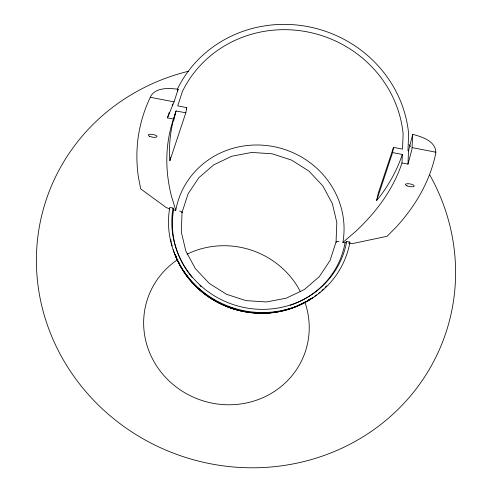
<?xml version="1.0" encoding="UTF-8"?>
<svg xmlns="http://www.w3.org/2000/svg" width="492" height="492" viewBox="0 0 492 492"><rect width="100%" height="100%" fill="white"/><g stroke="black" fill="none" stroke-linecap="round" stroke-linejoin="round"><path stroke-width="0.74" d="M173.049 208.073A88.486 84.157 18.4 0 0 245.096 307.697A88.486 84.157 18.4 0 0 346.682 241.455L349.947 242.082A91.813 87.318 18.4 0 1 244.542 310.815A91.813 87.318 18.4 0 1 169.789 207.446L173.049 208.073L173.614 209.912L175.785 210.33A85.147 80.977 18.4 0 1 273.54 146.591A85.147 80.977 18.4 0 1 342.863 242.451L355.685 231.406A1372.975 420.248 10.1 0 0 401.995 162.981L402.327 154.445L392.591 152.575L376.669 200.441L379.793 196.671A1372.975 420.248 10.1 0 0 402.327 154.445M401.995 162.981L407.979 164.137L408.501 150.878L412.72 134.384C422.031 136.721 436.502 141.444 435.783 153.233A1434.961 439.221 10.1 0 1 396.558 226.72L387.087 236.295L353.582 243.343L349.006 243.515M407.979 164.137L411.952 149.353L412.72 134.384M185.822 112.822L176.087 110.952A1372.975 420.248 10.1 0 0 169.512 156.247L169.9 160.687L185.822 112.822L186.745 107.625L177.729 105.891L182.384 91.543A116.469 110.768 18.4 0 1 307.168 31.857A116.469 110.768 18.4 0 1 403.132 133.984L402.542 149.113L393.52 147.379L378.151 193.565L376.669 200.441M392.591 152.575L393.52 147.379M169.9 160.687L170.638 157.249M175.785 210.33L171.413 195.982A1372.975 420.248 10.1 0 1 173.461 119.046L167.471 117.895L169.285 112.311M172.108 105.393L172.563 103.984M167.471 117.895L174.07 101.862L178.153 89.286C168.516 87.914 153.891 87.195 149.832 98.259A1434.961 439.221 10.1 0 0 138.387 177.089L140.73 188.934L165.804 207.243L169.715 209.051M173.461 119.046L176.087 110.952M186.265 109.07L186.745 107.625M177.298 90.885L178.153 89.286M290.28 305.298A87.361 83.087 18.4 0 0 345.04 242.87L346.682 241.455M348.816 243.06L349.947 242.082M150.343 97.305L174.07 101.862M412.204 147.643L435.93 152.206M342.863 242.451L345.04 242.87M408.501 150.878L407.96 150.737L408.631 133.646A122.01 116.038 18.4 0 0 308.097 26.66A122.01 116.038 18.4 0 0 177.366 89.187M304.837 301.959A83.191 79.12 18.4 0 1 260.717 398.606A83.191 79.12 18.4 0 1 154.857 363.133A83.191 79.12 18.4 0 1 177.919 259.432M187.083 254.173A83.191 79.12 18.4 0 1 300.36 291.584M429.842 175.09A210.607 200.299 18.4 0 1 332.74 452.173A210.607 200.299 18.4 0 1 49.268 330.212A210.607 200.299 18.4 0 1 188.498 71.248M409.08 144.722A210.607 200.299 18.4 0 1 410.525 146.505M179.611 211.068A2.774 0.849 10.1 0 1 181.899 212.593M326.645 285.766A90.153 85.737 18.4 0 1 325.083 287.396M323.465 288.988A90.153 85.737 18.4 0 1 321.799 290.544M320.089 292.057A90.153 85.737 18.4 0 1 318.336 293.527M316.547 294.948A90.153 85.737 18.4 0 1 314.72 296.319M312.863 297.635A90.153 85.737 18.4 0 1 173.215 249.641M172.157 245.975A90.153 85.737 18.4 0 1 171.603 243.755M171.265 242.267A90.153 85.737 18.4 0 1 170.675 239.284M336.282 242.482A2.774 0.849 10.1 0 1 339.043 241.713M312.709 297.635A89.968 85.565 18.4 0 1 174.555 253.318M235.281 309.038A89.126 84.765 18.4 0 1 227.415 306.338M200.552 290.083A89.126 84.765 18.4 0 1 199.401 289.068M310.452 298.736A89.452 85.079 18.4 0 1 307.906 300.329M304.616 302.217A89.452 85.079 18.4 0 1 297.746 305.581M289.204 308.791A89.452 85.079 18.4 0 1 287.795 309.222M286.375 309.64A89.452 85.079 18.4 0 1 282.771 310.575M279.112 311.362A89.452 85.079 18.4 0 1 277.636 311.639M276.153 311.885A89.452 85.079 18.4 0 1 272.439 312.408M267.242 312.869A89.452 85.079 18.4 0 1 264.265 313.004M260.508 313.035A89.452 85.079 18.4 0 1 256.738 312.912M252.962 312.635A89.452 85.079 18.4 0 1 249.204 312.205M245.49 311.633A89.452 85.079 18.4 0 1 222.489 304.45M221.812 304.136A89.452 85.079 18.4 0 1 216.455 301.405M215.139 300.667A89.452 85.079 18.4 0 1 209.346 297.076M208.104 296.221A89.452 85.079 18.4 0 1 197.655 287.746M194.973 285.12A89.452 85.079 18.4 0 1 192.403 282.383M189.955 279.554A89.452 85.079 18.4 0 1 186.333 274.874M185.017 273.005A89.452 85.079 18.4 0 1 184.168 271.744M179.162 263.14A89.452 85.079 18.4 0 1 178.485 261.769M176.597 257.617A89.452 85.079 18.4 0 1 175.478 254.825M200.988 286.608A87.361 83.087 18.4 0 1 199.875 285.594M192.071 277.359A87.361 83.087 18.4 0 1 188.842 273.238M188.405 272.636A87.361 83.087 18.4 0 1 173.614 209.912M310.655 298.835A89.735 85.344 18.4 0 1 293.638 307.432M292.205 307.961A89.735 85.344 18.4 0 1 262.064 313.189M260.557 313.183A89.735 85.344 18.4 0 1 254.493 312.912M252.224 312.709A89.735 85.344 18.4 0 1 246.972 312.02M245.483 311.774A89.735 85.344 18.4 0 1 196.413 286.774M194.814 285.175A89.735 85.344 18.4 0 1 175.257 254.794M173.756 120.675A1372.975 420.248 10.1 0 1 174.236 118.437M174.58 116.948A1372.975 420.248 10.1 0 1 175.521 113.24M182.058 212.403L181.296 231.941L185.81 250.982L195.342 268.589L209.223 283.361L226.505 294.29L246.012 300.637L266.406 301.959L286.313 298.177L304.357 289.542L319.326 276.645L330.034 260.539L336.048 242.009L336.817 222.464L332.303 203.43L322.77 185.822L308.89 171.05L291.608 160.121L272.101 153.775L251.701 152.446L231.8 156.228L213.749 164.863L198.78 177.76L188.073 193.873L182.058 212.403M406.995 185.847A4.434 1.359 10.1 0 0 414.135 186.197A4.434 1.359 10.1 0 0 408.366 183.719A4.434 1.359 10.1 0 0 406.995 185.847M149.802 136.401A4.434 1.359 10.1 0 0 156.942 136.751A4.434 1.359 10.1 0 0 151.173 134.273A4.434 1.359 10.1 0 0 149.802 136.401"/></g></svg>
